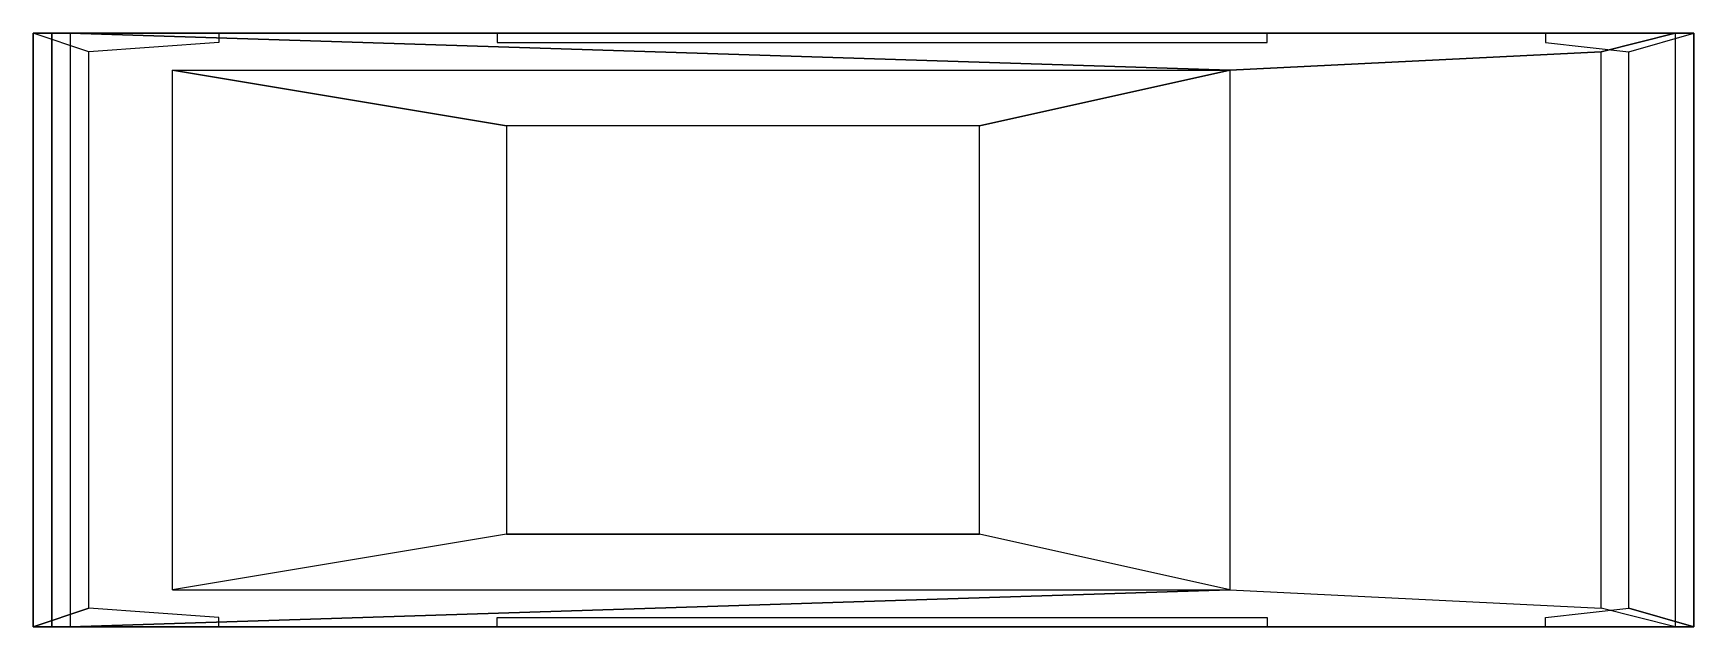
# Model space of a CAD drawing. Extents: x -4.55 to 0, y -0.81 to 0.81.
import ezdxf

# ---------------------------------------------------------------- set-up
doc = ezdxf.new("R2010")
doc.units = 0
doc.header["$LTSCALE"] = 2
doc.linetypes.add('BLACK', pattern=[10000, 10000, 0])
doc.linetypes.add('GLASS_O', pattern=[10000, 10000, 0])
doc.layers.get('0').update_dxf_attribs({"linetype": 'CONTINUOUS'})

msp = doc.modelspace()

# ---------------------------------------------------------------- linework, layer by layer
at = {"color": 0, "linetype": 'BYBLOCK'}
for points in [[(-4.0386, 0.7874, 0.1778), (-4.3942, 0.762, 0.2286), (-4.5466, 0.8128, 0.4064), (-4.0386, 0.8128, 0.4064)], [(-4.5466, 0.8128, 0.4064), (-4.5466, -0.8128, 0.4064), (-4.3942, -0.762, 0.2286), (-4.3942, 0.762, 0.2286)], [(-4.5466, -0.8128, 0.635), (-4.5466, 0.8128, 0.635), (-4.5466, 0.8128, 0.4064), (-4.5466, -0.8128, 0.4064)], [(-4.4958, 0.8128, 0.6858), (-4.4958, -0.8128, 0.6858), (-4.5466, -0.8128, 0.635), (-4.5466, 0.8128, 0.635)], [(-4.445, 0.8128, 0.9652), (-4.445, -0.8128, 0.9652), (-4.4958, -0.8128, 0.8382), (-4.4958, 0.8128, 0.8382)], [(-3.2766, 0.7874, 0.1524), (-1.1684, 0.7874, 0.1524), (-1.1684, 0.8128, 0.4064), (-3.2766, 0.8128, 0.4064)], [(-0.4064, 0.7874, 0.1524), (-0.1778, 0.762, 0.1778), (0, 0.8128, 0.4064), (-0.4064, 0.8128, 0.4064)], [(-0.0508, 0.8128, 0.6858), (-0.0508, -0.8128, 0.6858), (-0.254, -0.762, 0.8382), (-0.254, 0.762, 0.8382)], [(-0.1778, -0.762, 0.1778), (-0.1778, 0.762, 0.1778), (0, 0.8128, 0.4064), (0, -0.8128, 0.4064)], [(0, 0.8128, 0.4064), (0, -0.8128, 0.4064), (0, -0.8128, 0.5588), (0, 0.8128, 0.5588)], [(-0.254, -0.762, 0.8382), (-0.254, 0.762, 0.8382), (-1.27, 0.7112, 0.9398), (-1.27, -0.7112, 0.9398)], [(-1.9558, -0.5588, 1.3462), (-1.9558, 0.5588, 1.3462), (-3.2512, 0.5588, 1.3462), (-3.2512, -0.5588, 1.3462)], [(-4.0386, -0.7874, 0.1778), (-4.3942, -0.762, 0.2286), (-4.5466, -0.8128, 0.4064), (-4.0386, -0.8128, 0.4064)], [(-0.4064, -0.7874, 0.1524), (-0.1778, -0.762, 0.1778), (0, -0.8128, 0.4064), (-0.4064, -0.8128, 0.4064)], [(-3.2766, -0.7874, 0.1524), (-1.1684, -0.7874, 0.1524), (-1.1684, -0.8128, 0.4064), (-3.2766, -0.8128, 0.4064)]]:
    msp.add_3dface(points, dxfattribs=at)
for points, invisible_edges in [([(-4.4958, 0.8128, 0.6858), (-3.6576, 0.8128, 0.6858), (-3.8862, 0.8128, 0.635), (-4.5466, 0.8128, 0.635)], 4), ([(-4.0386, 0.8128, 0.4064), (-4.5466, 0.8128, 0.4064), (-4.5466, 0.8128, 0.635), (-3.8862, 0.8128, 0.635)], 4), ([(-4.4958, 0.8128, 0.6858), (-0.0508, 0.8128, 0.6858), (-0.254, 0.762, 0.8382), (-4.4958, 0.8128, 0.8382)], 4), ([(-0.254, 0.762, 0.8382), (-4.4958, 0.8128, 0.8382), (-4.445, 0.8128, 0.9652), (-1.27, 0.7112, 0.9398)], 1), ([(-1.27, 0.7112, 0.9398), (-4.445, 0.8128, 0.9652), (-4.1656, 0.7112, 0.9652), (-1.27, 0.7112, 0.9398)], 2), ([(-4.1656, -0.7112, 0.9652), (-4.1656, 0.7112, 0.9652), (-4.445, 0.8128, 0.9652), (-4.445, -0.8128, 0.9652)], 10), ([(-3.429, 0.8128, 0.635), (-1.016, 0.8128, 0.635), (-0.7874, 0.8128, 0.6858), (-3.6576, 0.8128, 0.6858)], 1), ([(-1.1684, 0.8128, 0.4064), (-3.2766, 0.8128, 0.4064), (-3.429, 0.8128, 0.635), (-1.016, 0.8128, 0.635)], 4), ([(-0.7874, 0.8128, 0.6858), (-0.0508, 0.8128, 0.6858), (0, 0.8128, 0.5588), (-0.5588, 0.8128, 0.635)], 4), ([(0, 0.8128, 0.4064), (-0.4064, 0.8128, 0.4064), (-0.5588, 0.8128, 0.635), (0, 0.8128, 0.5588)], 4), ([(-0.254, -0.762, 0.8382), (-4.4958, -0.8128, 0.8382), (-4.445, -0.8128, 0.9652), (-1.27, -0.7112, 0.9398)], 1), ([(-1.27, -0.7112, 0.9398), (-4.445, -0.8128, 0.9652), (-4.1656, -0.7112, 0.9652), (-1.27, -0.7112, 0.9398)], 2), ([(-4.4958, -0.8128, 0.6858), (-0.0508, -0.8128, 0.6858), (-0.254, -0.762, 0.8382), (-4.4958, -0.8128, 0.8382)], 4), ([(-4.0386, -0.8128, 0.4064), (-4.5466, -0.8128, 0.4064), (-4.5466, -0.8128, 0.635), (-3.8862, -0.8128, 0.635)], 4), ([(-4.4958, -0.8128, 0.6858), (-3.6576, -0.8128, 0.6858), (-3.8862, -0.8128, 0.635), (-4.5466, -0.8128, 0.635)], 4), ([(-3.429, -0.8128, 0.635), (-1.016, -0.8128, 0.635), (-0.7874, -0.8128, 0.6858), (-3.6576, -0.8128, 0.6858)], 1), ([(-1.1684, -0.8128, 0.4064), (-3.2766, -0.8128, 0.4064), (-3.429, -0.8128, 0.635), (-1.016, -0.8128, 0.635)], 4), ([(-0.7874, -0.8128, 0.6858), (-0.0508, -0.8128, 0.6858), (0, -0.8128, 0.5588), (-0.5588, -0.8128, 0.635)], 4), ([(0, -0.8128, 0.4064), (-0.4064, -0.8128, 0.4064), (-0.5588, -0.8128, 0.635), (0, -0.8128, 0.5588)], 4)]:
    msp.add_3dface(points, dxfattribs=dict(at, invisible_edges=invisible_edges))
at = {"color": 1, "linetype": 'BYBLOCK'}
msp.add_3dface([(-4.4958, -0.8128, 0.8382), (-4.4958, 0.8128, 0.8382), (-4.4958, 0.8128, 0.6858), (-4.4958, -0.8128, 0.6858)], dxfattribs=at)
at = {"color": 8, "linetype": 'BLACK'}
for points, invisible_edges in [([(-3.4156, 0.8128, 0.4191), (-3.937, 0.8128, 0.2794), (-3.8996, 0.8128, 0.1397), (-3.3782, 0.8128, 0.2794)], 5), ([(-3.8996, 0.8128, 0.4191), (-3.5179, 0.8128, 0.5214), (-3.4156, 0.8128, 0.4191), (-3.937, 0.8128, 0.2794)], 5), ([(-3.8996, 0.8128, 0.1397), (-3.3782, 0.8128, 0.2794), (-3.4156, 0.8128, 0.1397), (-3.7973, 0.8128, 0.0374)], 5), ([(-3.7973, 0.8128, 0.5214), (-3.6576, 0.8128, 0.5588), (-3.5179, 0.8128, 0.5214), (-3.8996, 0.8128, 0.4191)], 4), ([(-3.6576, 0.8128), (-3.5179, 0.8128, 0.0374), (-3.4156, 0.8128, 0.1397), (-3.7973, 0.8128, 0.0374)], 4), ([(-1.0294, 0.8128, 0.4191), (-0.6477, 0.8128, 0.5214), (-0.5454, 0.8128, 0.4191), (-1.0668, 0.8128, 0.2794)], 5), ([(-0.5454, 0.8128, 0.4191), (-1.0668, 0.8128, 0.2794), (-1.0294, 0.8128, 0.1397), (-0.508, 0.8128, 0.2794)], 5), ([(-0.9271, 0.8128, 0.5214), (-0.7874, 0.8128, 0.5588), (-0.6477, 0.8128, 0.5214), (-1.0294, 0.8128, 0.4191)], 4), ([(-1.0294, 0.8128, 0.1397), (-0.508, 0.8128, 0.2794), (-0.5454, 0.8128, 0.1397), (-0.9271, 0.8128, 0.0374)], 5), ([(-0.7874, 0.8128), (-0.6477, 0.8128, 0.0374), (-0.5454, 0.8128, 0.1397), (-0.9271, 0.8128, 0.0374)], 4), ([(-3.8996, -0.8128, 0.4191), (-3.5179, -0.8128, 0.5214), (-3.4156, -0.8128, 0.4191), (-3.937, -0.8128, 0.2794)], 5), ([(-3.4156, -0.8128, 0.4191), (-3.937, -0.8128, 0.2794), (-3.8996, -0.8128, 0.1397), (-3.3782, -0.8128, 0.2794)], 5), ([(-3.7973, -0.8128, 0.5214), (-3.6576, -0.8128, 0.5588), (-3.5179, -0.8128, 0.5214), (-3.8996, -0.8128, 0.4191)], 4), ([(-3.8996, -0.8128, 0.1397), (-3.3782, -0.8128, 0.2794), (-3.4156, -0.8128, 0.1397), (-3.7973, -0.8128, 0.0374)], 5), ([(-3.6576, -0.8128), (-3.5179, -0.8128, 0.0374), (-3.4156, -0.8128, 0.1397), (-3.7973, -0.8128, 0.0374)], 4), ([(-0.5454, -0.8128, 0.4191), (-1.0668, -0.8128, 0.2794), (-1.0294, -0.8128, 0.1397), (-0.508, -0.8128, 0.2794)], 5), ([(-1.0294, -0.8128, 0.4191), (-0.6477, -0.8128, 0.5214), (-0.5454, -0.8128, 0.4191), (-1.0668, -0.8128, 0.2794)], 5), ([(-1.0294, -0.8128, 0.1397), (-0.508, -0.8128, 0.2794), (-0.5454, -0.8128, 0.1397), (-0.9271, -0.8128, 0.0374)], 5), ([(-0.9271, -0.8128, 0.5214), (-0.7874, -0.8128, 0.5588), (-0.6477, -0.8128, 0.5214), (-1.0294, -0.8128, 0.4191)], 4), ([(-0.7874, -0.8128), (-0.6477, -0.8128, 0.0374), (-0.5454, -0.8128, 0.1397), (-0.9271, -0.8128, 0.0374)], 4)]:
    msp.add_3dface(points, dxfattribs=dict(at, invisible_edges=invisible_edges))
msp.add_3dface([(0, -0.8128, 0.5588), (0, 0.8128, 0.5588), (-0.0508, 0.8128, 0.6858), (-0.0508, -0.8128, 0.6858)], dxfattribs=at)
at = {"color": 4, "linetype": 'GLASS_O'}
for points in [[(-4.1656, 0.7112, 0.9652), (-1.27, 0.7112, 0.9398), (-1.9558, 0.5588, 1.3462), (-3.2512, 0.5588, 1.3462)], [(-3.2512, 0.5588, 1.3462), (-3.2512, -0.5588, 1.3462), (-4.1656, -0.7112, 0.9652), (-4.1656, 0.7112, 0.9652)], [(-1.27, 0.7112, 0.9398), (-1.27, -0.7112, 0.9398), (-1.9558, -0.5588, 1.3462), (-1.9558, 0.5588, 1.3462)], [(-4.1656, -0.7112, 0.9652), (-1.27, -0.7112, 0.9398), (-1.9558, -0.5588, 1.3462), (-3.2512, -0.5588, 1.3462)]]:
    msp.add_3dface(points, dxfattribs=at)

doc.saveas('drawing.dxf')
